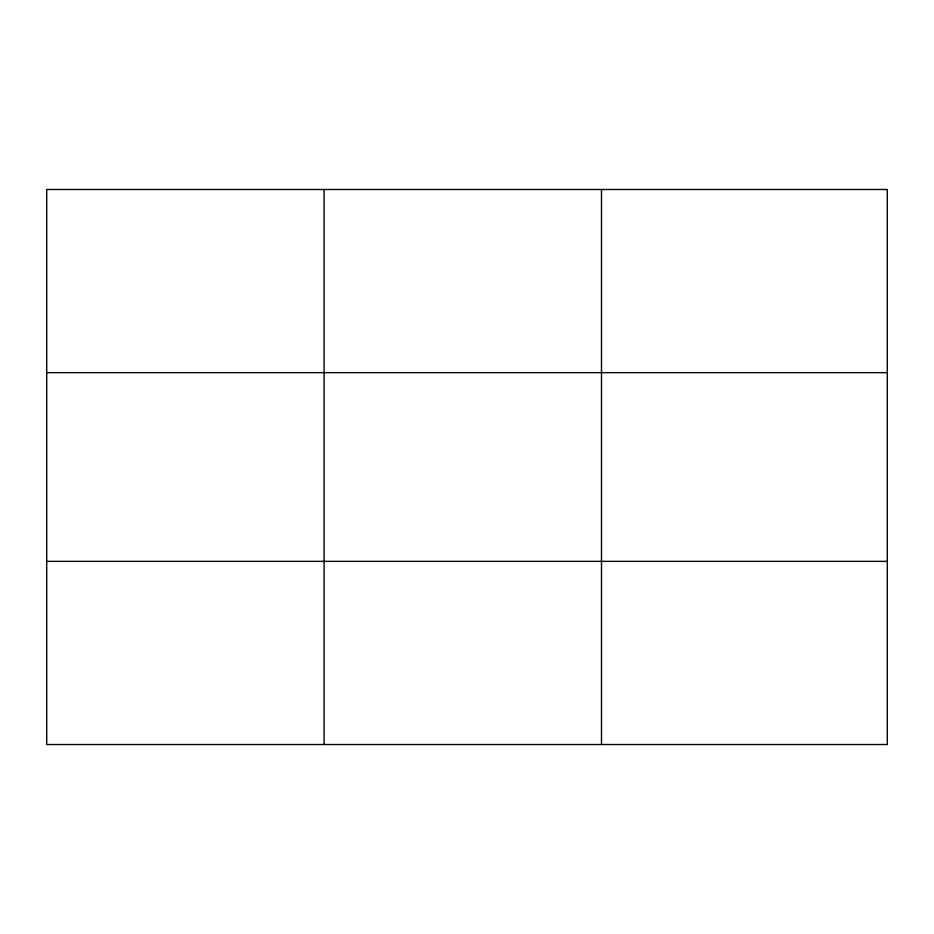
<?xml version="1.0" encoding="UTF-8"?>
<svg xmlns="http://www.w3.org/2000/svg" width="934" height="934" viewBox="0 0 934 934"><rect width="100%" height="100%" fill="white"/><g stroke="black" fill="none" stroke-linecap="round" stroke-linejoin="round"><path stroke-width="1.4" d="M324.098 744.515L324.098 189.485M601.496 744.515L601.496 189.485M46.7 372.643L887.3 372.643M46.7 561.357L887.3 561.357M887.3 189.485L887.3 744.515L46.7 744.515L46.7 189.485L887.3 189.485"/></g></svg>
